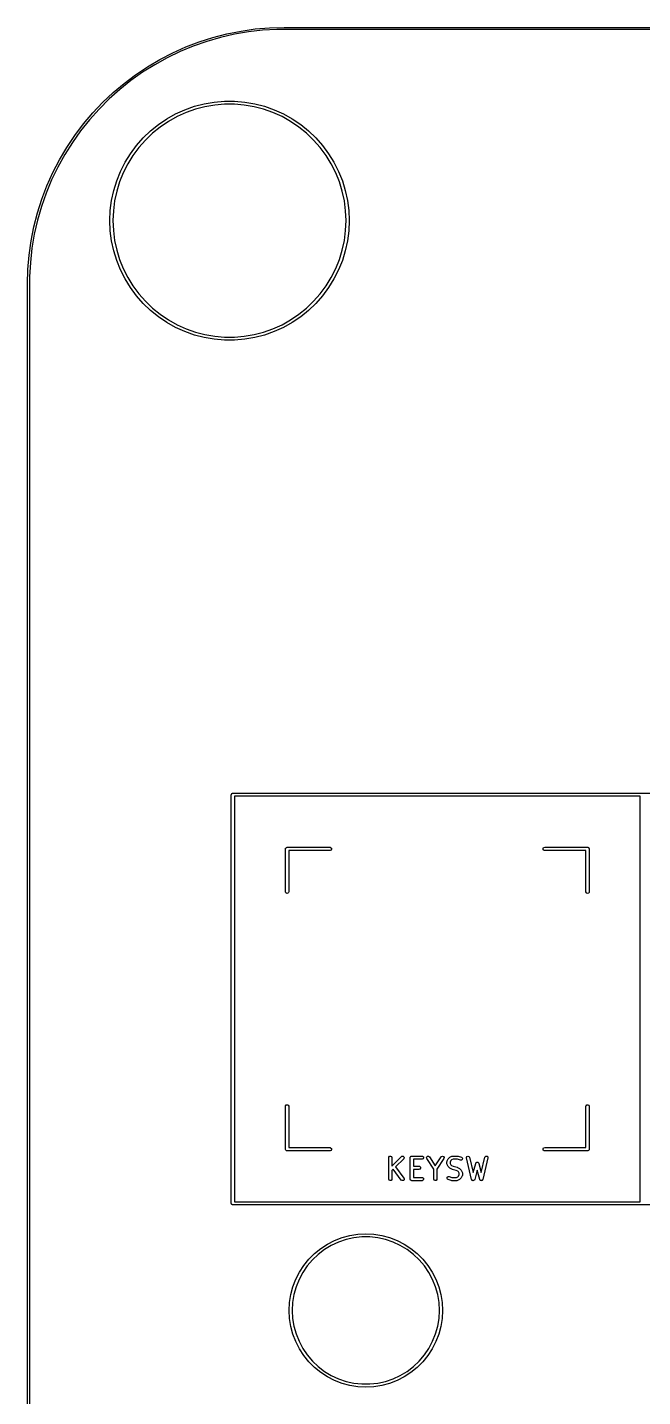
# Model space of a CAD drawing. Extents: x 382 to 810, y -162 to 0.
# Drawn here: x 381.7 to 410.4, y -63.7 to 0.1 of the extents above; entities that cross this region are included whole.
import ezdxf

# ---------------------------------------------------------------- set-up
doc = ezdxf.new("R2010")
doc.units = 0
doc.layers.add('BLACK', color=7, linetype='CONTINUOUS')

msp = doc.modelspace()

# ---------------------------------------------------------------- linework, layer by layer
at = {"layer": 'BLACK', "linetype": 'CONTINUOUS'}
for p, q in [((391.696, -0.0497), (392.361, 0.044)), ((392.361, 0.044), (393.029, 0.1004)), ((393.367, 0.0192), (392.702, -0.0181)), ((393.029, 0.1004), (393.699, 0.1192)), ((393.699, 0.0192), (393.367, 0.0192)), ((393.699, 0.1192), (393.699, 0.1193)), ((393.699, 0.1193), (480.02, 0.1193)), ((480.02, 0.0193), (393.699, 0.0193)), ((393.699, 0.0193), (393.699, 0.0192)), ((389.124, -0.7909), (389.75, -0.5517)), ((390.097, -0.5362), (389.469, -0.756)), ((389.75, -0.5517), (390.389, -0.3481)), ((390.737, -0.3521), (390.097, -0.5362)), ((390.389, -0.3481), (391.039, -0.1806)), ((391.385, -0.204), (390.737, -0.3521)), ((391.039, -0.1806), (391.696, -0.0497)), ((392.041, -0.0926), (391.385, -0.204)), ((392.702, -0.0181), (392.041, -0.0926)), ((387.916, -1.3726), (388.512, -1.0648)), ((388.855, -1.0106), (388.255, -1.2992)), ((388.512, -1.0648), (389.124, -0.7909)), ((389.469, -0.756), (388.855, -1.0106)), ((386.781, -2.086), (387.338, -1.7134)), ((387.673, -1.6211), (387.11, -1.975)), ((387.338, -1.7134), (387.916, -1.3726)), ((388.255, -1.2992), (387.673, -1.6211)), ((385.732, -2.9219), (386.245, -2.4892)), ((386.567, -2.36), (386.047, -2.7748)), ((386.245, -2.4892), (386.781, -2.086)), ((387.11, -1.975), (386.567, -2.36)), ((385.245, -3.3827), (385.732, -2.9219)), ((386.047, -2.7748), (385.551, -3.2182)), ((385.08, -3.6886), (384.637, -4.1847)), ((384.784, -3.87), (385.245, -3.3827)), ((385.551, -3.2182), (385.08, -3.6886)), ((388.65, -3.9119), (389.081, -3.717)), ((389.081, -3.717), (389.528, -3.5594)), ((389.57, -3.6981), (389.135, -3.8517)), ((389.528, -3.5594), (389.985, -3.4401)), ((390.016, -3.582), (389.57, -3.6981)), ((389.985, -3.4401), (390.452, -3.3601)), ((390.47, -3.5041), (390.016, -3.582)), ((390.452, -3.3601), (390.923, -3.32)), ((390.93, -3.465), (390.47, -3.5041)), ((390.923, -3.32), (391.397, -3.32)), ((391.39, -3.465), (390.93, -3.465)), ((391.85, -3.5041), (391.39, -3.465)), ((391.397, -3.32), (391.868, -3.3601)), ((392.304, -3.582), (391.85, -3.5041)), ((391.868, -3.3601), (392.335, -3.4401)), ((392.75, -3.6981), (392.304, -3.582)), ((392.335, -3.4401), (392.792, -3.5594)), ((393.185, -3.8517), (392.75, -3.6981)), ((392.792, -3.5594), (393.239, -3.717)), ((393.239, -3.717), (393.67, -3.9119)), ((383.948, -4.9183), (384.351, -4.3824)), ((384.637, -4.1847), (384.222, -4.7048)), ((384.351, -4.3824), (384.784, -3.87)), ((387.477, -4.705), (387.845, -4.4077)), ((387.845, -4.4077), (388.237, -4.1427)), ((388.313, -4.2663), (387.931, -4.5244)), ((388.237, -4.1427), (388.65, -3.9119)), ((388.715, -4.0415), (388.313, -4.2663)), ((389.135, -3.8517), (388.715, -4.0415)), ((393.605, -4.0415), (393.185, -3.8517)), ((394.007, -4.2663), (393.605, -4.0415)), ((393.67, -3.9119), (394.083, -4.1427)), ((394.389, -4.5244), (394.007, -4.2663)), ((394.083, -4.1427), (394.475, -4.4077)), ((394.475, -4.4077), (394.843, -4.705)), ((383.576, -5.4759), (383.948, -4.9183)), ((384.222, -4.7048), (383.837, -5.2474)), ((386.822, -5.3877), (387.135, -5.0324)), ((387.135, -5.0324), (387.477, -4.705)), ((387.573, -4.8139), (387.24, -5.1329)), ((387.931, -4.5244), (387.573, -4.8139)), ((394.747, -4.8139), (394.389, -4.5244)), ((395.08, -5.1329), (394.747, -4.8139)), ((394.843, -4.705), (395.185, -5.0324)), ((395.185, -5.0324), (395.498, -5.3877)), ((383.235, -6.0535), (383.576, -5.4759)), ((383.837, -5.2474), (383.483, -5.8108)), ((386.541, -5.7681), (386.822, -5.3877)), ((386.935, -5.4788), (386.661, -5.8494)), ((387.24, -5.1329), (386.935, -5.4788)), ((395.385, -5.4788), (395.08, -5.1329)), ((395.659, -5.8494), (395.385, -5.4788)), ((395.498, -5.3877), (395.779, -5.7681)), ((382.927, -6.6494), (383.235, -6.0535)), ((383.483, -5.8108), (383.161, -6.3931)), ((386.08, -6.5937), (386.293, -6.1711)), ((386.42, -6.2419), (386.212, -6.6534)), ((386.293, -6.1711), (386.541, -5.7681)), ((386.661, -5.8494), (386.42, -6.2419)), ((395.9, -6.2419), (395.659, -5.8494)), ((395.779, -5.7681), (396.027, -6.1711)), ((396.108, -6.6534), (395.9, -6.2419)), ((396.027, -6.1711), (396.24, -6.5937)), ((382.873, -6.9925), (382.618, -7.6071)), ((382.653, -7.2615), (382.927, -6.6494)), ((383.161, -6.3931), (382.873, -6.9925)), ((385.903, -7.0328), (386.08, -6.5937)), ((386.212, -6.6534), (386.04, -7.0811)), ((396.28, -7.0811), (396.108, -6.6534)), ((396.24, -6.5937), (396.417, -7.0328)), ((382.618, -7.6071), (382.398, -8.2351)), ((382.414, -7.8881), (382.653, -7.2615)), ((385.665, -7.9478), (385.765, -7.4852)), ((385.765, -7.4852), (385.903, -7.0328)), ((385.905, -7.5218), (385.808, -7.9723)), ((386.04, -7.0811), (385.905, -7.5218)), ((396.415, -7.5218), (396.28, -7.0811)), ((396.512, -7.9723), (396.415, -7.5218)), ((396.417, -7.0328), (396.555, -7.4852)), ((396.555, -7.4852), (396.655, -7.9478)), ((382.21, -8.5271), (382.414, -7.8881)), ((382.398, -8.2351), (382.214, -8.8744)), ((385.605, -8.4172), (385.665, -7.9478)), ((385.808, -7.9723), (385.75, -8.4295)), ((396.57, -8.4295), (396.512, -7.9723)), ((396.655, -7.9478), (396.715, -8.4172)), ((382.043, -9.1765), (382.21, -8.5271)), ((382.214, -8.8744), (382.066, -9.523)), ((385.585, -8.89), (385.605, -8.4172)), ((385.605, -9.3628), (385.585, -8.89)), ((385.75, -8.4295), (385.73, -8.89)), ((385.73, -8.89), (385.75, -9.3505)), ((396.59, -8.89), (396.57, -8.4295)), ((396.57, -9.3505), (396.59, -8.89)), ((396.715, -8.4172), (396.735, -8.89)), ((396.735, -8.89), (396.715, -9.3628)), ((381.912, -9.8343), (382.043, -9.1765)), ((382.066, -9.523), (381.955, -10.179)), ((385.665, -9.8322), (385.605, -9.3628)), ((385.75, -9.3505), (385.808, -9.8077)), ((396.512, -9.8077), (396.57, -9.3505)), ((396.715, -9.3628), (396.655, -9.8322)), ((381.818, -10.4983), (381.912, -9.8343)), ((381.955, -10.179), (381.88, -10.8401)), ((385.765, -10.2948), (385.665, -9.8322)), ((385.808, -9.8077), (385.905, -10.2582)), ((396.415, -10.2582), (396.512, -9.8077)), ((396.655, -9.8322), (396.555, -10.2948)), ((381.762, -11.1666), (381.818, -10.4983)), ((381.88, -10.8401), (381.843, -11.5043)), ((385.903, -10.7473), (385.765, -10.2948)), ((386.08, -11.1863), (385.903, -10.7473)), ((385.905, -10.2582), (386.04, -10.6989)), ((386.04, -10.6989), (386.212, -11.1266)), ((396.108, -11.1266), (396.28, -10.6989)), ((396.417, -10.7473), (396.24, -11.1863)), ((396.28, -10.6989), (396.415, -10.2582)), ((396.555, -10.2948), (396.417, -10.7473)), ((381.743, -11.837), (381.762, -11.1666)), ((386.293, -11.6089), (386.08, -11.1863)), ((386.212, -11.1266), (386.42, -11.5381)), ((395.9, -11.5381), (396.108, -11.1266)), ((396.24, -11.1863), (396.027, -11.6089)), ((381.743, -159.474), (381.743, -11.837)), ((381.843, -11.5043), (381.843, -11.837)), ((381.843, -11.837), (381.843, -159.474)), ((386.541, -12.0119), (386.293, -11.6089)), ((386.42, -11.5381), (386.661, -11.9306)), ((386.822, -12.3923), (386.541, -12.0119)), ((386.661, -11.9306), (386.935, -12.3012)), ((395.385, -12.3012), (395.659, -11.9306)), ((395.779, -12.0119), (395.498, -12.3923)), ((395.659, -11.9306), (395.9, -11.5381)), ((396.027, -11.6089), (395.779, -12.0119)), ((387.135, -12.7476), (386.822, -12.3923)), ((386.935, -12.3012), (387.24, -12.6472)), ((387.477, -13.075), (387.135, -12.7476)), ((387.24, -12.6472), (387.573, -12.9661)), ((394.747, -12.9661), (395.08, -12.6472)), ((395.185, -12.7476), (394.843, -13.075)), ((395.08, -12.6472), (395.385, -12.3012)), ((395.498, -12.3923), (395.185, -12.7476)), ((387.845, -13.3723), (387.477, -13.075)), ((387.573, -12.9661), (387.931, -13.2556)), ((388.237, -13.6373), (387.845, -13.3723)), ((387.931, -13.2556), (388.313, -13.5137)), ((394.007, -13.5137), (394.389, -13.2556)), ((394.475, -13.3723), (394.083, -13.6373)), ((394.389, -13.2556), (394.747, -12.9661)), ((394.843, -13.075), (394.475, -13.3723)), ((388.65, -13.8681), (388.237, -13.6373)), ((388.313, -13.5137), (388.715, -13.7385)), ((389.081, -14.063), (388.65, -13.8681)), ((388.715, -13.7385), (389.135, -13.9283)), ((389.135, -13.9283), (389.57, -14.0819)), ((392.75, -14.0819), (393.185, -13.9283)), ((393.185, -13.9283), (393.605, -13.7385)), ((393.67, -13.8681), (393.239, -14.063)), ((393.605, -13.7385), (394.007, -13.5137)), ((394.083, -13.6373), (393.67, -13.8681)), ((389.528, -14.2206), (389.081, -14.063)), ((389.985, -14.3399), (389.528, -14.2206)), ((389.57, -14.0819), (390.016, -14.198)), ((390.452, -14.4198), (389.985, -14.3399)), ((390.016, -14.198), (390.47, -14.2759)), ((390.923, -14.46), (390.452, -14.4198)), ((390.47, -14.2759), (390.93, -14.315)), ((391.397, -14.46), (390.923, -14.46)), ((390.93, -14.315), (391.39, -14.315)), ((391.39, -14.315), (391.85, -14.2759)), ((391.868, -14.4198), (391.397, -14.46)), ((391.85, -14.2759), (392.304, -14.198)), ((392.335, -14.3399), (391.868, -14.4198)), ((392.304, -14.198), (392.75, -14.0819)), ((392.792, -14.2206), (392.335, -14.3399)), ((393.239, -14.063), (392.792, -14.2206)), ((391.243, -35.6495), (391.245, -35.6398)), ((391.243, -54.6995), (391.243, -35.6495)), ((391.244, -35.6365), (391.246, -35.6336)), ((391.245, -35.6398), (391.244, -35.6365)), ((391.246, -35.6336), (391.247, -35.6239)), ((391.247, -35.6239), (391.26, -35.6089)), ((391.26, -35.6089), (391.27, -35.5921)), ((391.27, -35.5921), (391.276, -35.5897)), ((391.276, -35.5897), (391.28, -35.5846)), ((391.28, -35.5846), (391.3, -35.5812)), ((391.3, -35.5812), (391.318, -35.5745)), ((391.318, -35.5745), (410.368, -35.5745)), ((391.393, -35.7245), (391.393, -54.6245)), ((410.293, -35.7245), (391.393, -35.7245)), ((410.293, -54.6245), (410.293, -35.7245)), ((410.368, -35.5745), (410.368, -35.5745)), ((410.368, -35.5745), (410.368, -35.5745)), ((410.368, -35.5745), (429.343, -35.5745)), ((393.768, -38.1745), (393.77, -38.1648)), ((393.768, -40.1745), (393.768, -38.1745)), ((393.769, -38.1615), (393.771, -38.1586)), ((393.77, -38.1648), (393.769, -38.1615)), ((393.771, -38.1586), (393.772, -38.1489)), ((393.772, -38.1489), (393.785, -38.1339)), ((393.785, -38.1339), (393.795, -38.1171)), ((393.795, -38.1171), (393.801, -38.1147)), ((393.801, -38.1147), (393.805, -38.1096)), ((393.805, -38.1096), (393.825, -38.1062)), ((393.825, -38.1062), (393.843, -38.0995)), ((393.843, -38.0995), (395.843, -38.0995)), ((395.843, -38.2495), (393.918, -38.2495)), ((393.918, -38.2495), (393.918, -40.1745)), ((395.843, -38.0995), (395.869, -38.104)), ((395.891, -38.232), (395.843, -38.2495)), ((395.869, -38.104), (395.908, -38.137)), ((395.917, -38.1875), (395.891, -38.232)), ((395.908, -38.137), (395.917, -38.1875)), ((405.769, -38.1615), (405.795, -38.1171)), ((405.778, -38.212), (405.769, -38.1615)), ((405.817, -38.245), (405.778, -38.212)), ((405.795, -38.1171), (405.843, -38.0995)), ((405.843, -38.2495), (405.817, -38.245)), ((405.843, -38.0995), (407.843, -38.0995)), ((407.768, -38.2495), (405.843, -38.2495)), ((407.768, -40.1745), (407.768, -38.2495)), ((407.843, -38.0995), (407.853, -38.1012)), ((407.853, -38.1012), (407.856, -38.1006)), ((407.856, -38.1006), (407.859, -38.1023)), ((407.859, -38.1023), (407.869, -38.104)), ((407.869, -38.104), (407.883, -38.1166)), ((407.883, -38.1166), (407.9, -38.1263)), ((407.9, -38.1263), (407.903, -38.1327)), ((407.903, -38.1327), (407.908, -38.137)), ((407.908, -38.137), (407.911, -38.1562)), ((407.911, -38.1562), (407.918, -38.1745)), ((407.918, -38.1745), (407.918, -40.1745)), ((393.785, -40.2227), (393.768, -40.1745)), ((393.913, -40.2002), (393.88, -40.2395)), ((393.918, -40.1745), (393.913, -40.2002)), ((407.785, -40.2227), (407.768, -40.1745)), ((407.913, -40.2002), (407.88, -40.2395)), ((407.918, -40.1745), (407.913, -40.2002)), ((393.83, -40.2484), (393.785, -40.2227)), ((393.88, -40.2395), (393.83, -40.2484)), ((407.83, -40.2484), (407.785, -40.2227)), ((407.88, -40.2395), (407.83, -40.2484)), ((393.768, -50.1745), (393.772, -50.1489)), ((393.768, -52.1745), (393.768, -50.1745)), ((393.772, -50.1489), (393.805, -50.1096)), ((393.805, -50.1096), (393.856, -50.1006)), ((393.856, -50.1006), (393.9, -50.1263)), ((393.9, -50.1263), (393.918, -50.1745)), ((393.918, -50.1745), (393.918, -52.0995)), ((407.768, -50.1745), (407.772, -50.1489)), ((407.768, -52.0995), (407.768, -50.1745)), ((407.772, -50.1489), (407.805, -50.1096)), ((407.805, -50.1096), (407.856, -50.1006)), ((407.856, -50.1006), (407.9, -50.1263)), ((407.9, -50.1263), (407.918, -50.1745)), ((407.918, -50.1745), (407.918, -52.1745)), ((393.775, -52.1928), (393.768, -52.1745)), ((393.778, -52.212), (393.775, -52.1928)), ((393.783, -52.2164), (393.778, -52.212)), ((393.785, -52.2227), (393.783, -52.2164)), ((393.802, -52.2325), (393.785, -52.2227)), ((393.817, -52.245), (393.802, -52.2325)), ((393.827, -52.2467), (393.817, -52.245)), ((393.83, -52.2484), (393.827, -52.2467)), ((393.833, -52.2478), (393.83, -52.2484)), ((393.843, -52.2495), (393.833, -52.2478)), ((395.843, -52.2495), (393.843, -52.2495)), ((393.918, -52.0995), (395.843, -52.0995)), ((395.843, -52.0995), (395.869, -52.104)), ((395.891, -52.232), (395.843, -52.2495)), ((395.869, -52.104), (395.908, -52.137)), ((395.917, -52.1875), (395.891, -52.232)), ((395.908, -52.137), (395.917, -52.1875)), ((405.769, -52.1615), (405.795, -52.1171)), ((405.778, -52.212), (405.769, -52.1615)), ((405.817, -52.245), (405.778, -52.212)), ((405.795, -52.1171), (405.843, -52.0995)), ((405.843, -52.2495), (405.817, -52.245)), ((405.843, -52.0995), (407.768, -52.0995)), ((407.843, -52.2495), (405.843, -52.2495)), ((407.861, -52.2428), (407.843, -52.2495)), ((407.88, -52.2395), (407.861, -52.2428)), ((407.885, -52.2343), (407.88, -52.2395)), ((407.891, -52.232), (407.885, -52.2343)), ((407.901, -52.2151), (407.891, -52.232)), ((407.913, -52.2002), (407.901, -52.2151)), ((407.915, -52.1904), (407.913, -52.2002)), ((407.917, -52.1875), (407.915, -52.1904)), ((407.918, -52.1745), (407.916, -52.1842)), ((407.916, -52.1842), (407.917, -52.1875)), ((398.577, -52.5668), (398.582, -52.5412)), ((398.577, -53.5668), (398.577, -52.5668)), ((398.582, -52.5412), (398.615, -52.5019)), ((398.615, -52.5019), (398.665, -52.493)), ((398.665, -52.493), (398.71, -52.5186)), ((398.71, -52.5186), (398.727, -52.5668)), ((398.727, -52.9572), (399.171, -52.5138)), ((398.727, -52.5668), (398.727, -52.9572)), ((399.277, -52.6199), (398.894, -53.0024)), ((399.171, -52.5138), (399.192, -52.4989)), ((399.192, -52.4989), (399.243, -52.4944)), ((399.243, -52.4944), (399.285, -52.5238)), ((399.299, -52.5734), (399.277, -52.6199)), ((399.285, -52.5238), (399.299, -52.5734)), ((399.577, -52.5668), (399.579, -52.5571)), ((399.577, -53.5668), (399.577, -52.5668)), ((399.579, -52.5538), (399.58, -52.5509)), ((399.579, -52.5571), (399.579, -52.5538)), ((399.58, -52.5509), (399.582, -52.5412)), ((399.582, -52.5412), (399.594, -52.5262)), ((399.594, -52.5262), (399.604, -52.5094)), ((399.604, -52.5094), (399.611, -52.5071)), ((399.611, -52.5071), (399.615, -52.5019)), ((399.615, -52.5019), (399.634, -52.4985)), ((399.634, -52.4985), (399.652, -52.4918)), ((399.652, -52.4918), (400.129, -52.4918)), ((400.129, -52.6418), (399.727, -52.6418)), ((399.727, -52.6418), (399.727, -52.968)), ((399.727, -52.968), (399.986, -52.968)), ((399.986, -52.968), (400.011, -52.9725)), ((400.011, -52.9725), (400.051, -53.0055)), ((400.129, -52.4918), (400.154, -52.4963)), ((400.177, -52.6243), (400.129, -52.6418)), ((400.154, -52.4963), (400.194, -52.5293)), ((400.202, -52.5798), (400.177, -52.6243)), ((400.194, -52.5293), (400.202, -52.5798)), ((400.341, -52.583), (400.348, -52.5322)), ((400.351, -52.6071), (400.341, -52.583)), ((400.348, -52.5322), (400.386, -52.4975)), ((400.673, -53.1125), (400.351, -52.6071)), ((400.386, -52.4975), (400.437, -52.4953)), ((400.437, -52.4953), (400.478, -52.5266)), ((400.478, -52.5266), (400.748, -52.9509)), ((400.748, -52.9509), (401.018, -52.5266)), ((401.144, -52.6071), (400.823, -53.1125)), ((401.018, -52.5266), (401.035, -52.5073)), ((401.035, -52.5073), (401.084, -52.4919)), ((401.084, -52.4919), (401.132, -52.5115)), ((401.132, -52.5115), (401.155, -52.557)), ((401.155, -52.557), (401.144, -52.6071)), ((401.292, -52.7573), (401.296, -52.7316)), ((401.292, -52.8525), (401.292, -52.7573)), ((401.293, -52.8568), (401.292, -52.8525)), ((401.292, -52.8611), (401.293, -52.8568)), ((401.3, -52.8861), (401.292, -52.8611)), ((401.296, -52.7316), (401.299, -52.7282)), ((401.299, -52.7282), (401.3, -52.7238)), ((401.3, -52.7238), (401.347, -52.6285)), ((401.347, -52.9813), (401.3, -52.8861)), ((401.347, -52.6285), (401.361, -52.6105)), ((401.361, -52.609), (401.409, -52.5614)), ((401.361, -52.6105), (401.361, -52.609)), ((401.409, -52.5614), (401.427, -52.5486)), ((401.427, -52.5486), (401.428, -52.5474)), ((401.428, -52.5474), (401.524, -52.4997)), ((401.476, -52.7065), (401.442, -52.775)), ((401.442, -52.775), (401.442, -52.8348)), ((401.442, -52.8348), (401.476, -52.9033)), ((401.506, -52.6761), (401.476, -52.7065)), ((401.476, -52.9033), (401.506, -52.9338)), ((401.575, -52.6418), (401.506, -52.6761)), ((401.506, -52.9338), (401.583, -52.9722)), ((401.524, -52.4997), (401.549, -52.4923)), ((401.549, -52.4923), (401.553, -52.4934)), ((401.553, -52.4934), (401.557, -52.4918)), ((401.557, -52.4918), (401.795, -52.4918)), ((401.783, -52.6418), (401.575, -52.6418)), ((401.583, -52.9722), (401.766, -53.0179)), ((401.914, -52.6856), (401.783, -52.6418)), ((401.795, -52.4918), (401.817, -52.4957)), ((401.817, -52.4957), (401.819, -52.4957)), ((401.819, -52.4957), (401.962, -52.5433)), ((401.966, -52.6842), (401.914, -52.6856)), ((401.962, -52.5433), (401.985, -52.5557)), ((402.004, -52.6502), (401.966, -52.6842)), ((401.985, -52.5557), (402.012, -52.5994)), ((402.012, -52.5994), (402.004, -52.6502)), ((402.197, -52.5582), (402.22, -52.5123)), ((402.199, -52.5842), (402.197, -52.5582)), ((402.437, -53.5842), (402.199, -52.5842)), ((402.22, -52.5123), (402.267, -52.492)), ((402.267, -52.492), (402.316, -52.5066)), ((402.316, -52.5066), (402.344, -52.5495)), ((402.344, -52.5495), (402.514, -53.2603)), ((402.514, -53.2603), (402.628, -52.8332)), ((402.628, -52.8332), (402.639, -52.8096)), ((402.639, -52.8096), (402.644, -52.8057)), ((402.644, -52.8057), (402.647, -52.7994)), ((402.647, -52.7994), (402.665, -52.7913)), ((402.665, -52.7913), (402.681, -52.7801)), ((402.681, -52.7801), (402.687, -52.7807)), ((402.687, -52.7807), (402.694, -52.7778)), ((402.694, -52.7778), (402.712, -52.7829)), ((402.712, -52.7829), (402.732, -52.7845)), ((402.732, -52.7845), (402.737, -52.7894)), ((402.737, -52.7894), (402.743, -52.7912)), ((402.743, -52.7912), (402.754, -52.8071)), ((402.754, -52.8071), (402.768, -52.8208)), ((402.768, -52.8208), (402.769, -52.8276)), ((402.769, -52.8276), (402.773, -52.8332)), ((402.773, -52.8332), (402.886, -53.2603)), ((402.886, -53.2603), (403.056, -52.5495)), ((403.202, -52.5842), (402.963, -53.5842)), ((403.056, -52.5495), (403.066, -52.5255)), ((403.066, -52.5255), (403.107, -52.495)), ((403.107, -52.495), (403.158, -52.498)), ((403.158, -52.498), (403.196, -52.5332)), ((403.196, -52.5332), (403.202, -52.5842)), ((398.595, -53.615), (398.577, -53.5668)), ((398.723, -53.5925), (398.69, -53.6318)), ((398.727, -53.5668), (398.723, -53.5925)), ((398.787, -53.1096), (398.727, -53.1693)), ((398.727, -53.1693), (398.727, -53.5668)), ((399.164, -53.6118), (398.787, -53.1096)), ((398.894, -53.0024), (399.284, -53.5218)), ((399.207, -53.6399), (399.164, -53.6118)), ((399.293, -53.5963), (399.258, -53.6337)), ((399.284, -53.5218), (399.296, -53.5451)), ((399.296, -53.5451), (399.293, -53.5963)), ((399.584, -53.5851), (399.577, -53.5668)), ((399.587, -53.6043), (399.584, -53.5851)), ((399.593, -53.6087), (399.587, -53.6043)), ((399.595, -53.615), (399.593, -53.6087)), ((399.986, -53.118), (399.727, -53.118)), ((399.727, -53.118), (399.727, -53.4918)), ((399.727, -53.4918), (400.129, -53.4918)), ((400.034, -53.1005), (399.986, -53.118)), ((400.06, -53.056), (400.034, -53.1005)), ((400.051, -53.0055), (400.06, -53.056)), ((400.129, -53.4918), (400.154, -53.4963)), ((400.154, -53.4963), (400.194, -53.5293)), ((400.202, -53.5798), (400.177, -53.6243)), ((400.194, -53.5293), (400.202, -53.5798)), ((400.673, -53.5668), (400.673, -53.1125)), ((400.69, -53.615), (400.673, -53.5668)), ((400.818, -53.5925), (400.785, -53.6318)), ((400.823, -53.5668), (400.818, -53.5925)), ((400.823, -53.1125), (400.823, -53.5668)), ((401.293, -53.5342), (401.301, -53.4835)), ((401.32, -53.578), (401.293, -53.5342)), ((401.301, -53.4835), (401.339, -53.4495)), ((401.343, -53.5904), (401.32, -53.578)), ((401.339, -53.4495), (401.39, -53.4481)), ((401.486, -53.638), (401.343, -53.5904)), ((401.348, -52.9824), (401.347, -52.9813)), ((401.361, -53.0008), (401.348, -52.9824)), ((401.409, -53.0484), (401.361, -53.0008)), ((401.39, -53.4481), (401.522, -53.4918)), ((401.41, -53.0491), (401.409, -53.0484)), ((401.428, -53.0625), (401.41, -53.0491)), ((401.524, -53.1101), (401.428, -53.0625)), ((401.522, -53.4918), (401.73, -53.4918)), ((401.527, -53.1105), (401.524, -53.1101)), ((401.539, -53.1158), (401.527, -53.1105)), ((401.721, -53.1614), (401.539, -53.1158)), ((401.798, -53.1999), (401.721, -53.1614)), ((401.73, -53.4918), (401.798, -53.4576)), ((401.766, -53.0179), (401.778, -53.0231)), ((401.778, -53.0231), (401.781, -53.0236)), ((401.781, -53.0236), (401.876, -53.0712)), ((401.876, -53.5863), (401.781, -53.6339)), ((401.829, -53.2303), (401.798, -53.1999)), ((401.798, -53.4576), (401.829, -53.4272)), ((401.863, -53.2988), (401.829, -53.2303)), ((401.829, -53.4272), (401.863, -53.3586)), ((401.863, -53.3586), (401.863, -53.2988)), ((401.876, -53.0712), (401.894, -53.0845)), ((401.878, -53.5851), (401.876, -53.5863)), ((401.896, -53.5722), (401.878, -53.5851)), ((401.894, -53.0845), (401.896, -53.0852)), ((401.896, -53.0852), (401.944, -53.1328)), ((401.944, -53.5246), (401.896, -53.5722)), ((401.944, -53.1328), (401.956, -53.1512)), ((401.958, -53.5051), (401.944, -53.5231)), ((401.944, -53.5231), (401.944, -53.5246)), ((401.956, -53.1512), (401.958, -53.1523)), ((401.958, -53.1523), (402.005, -53.2476)), ((402.005, -53.4099), (401.958, -53.5051)), ((402.005, -53.2476), (402.013, -53.2725)), ((402.006, -53.4054), (402.005, -53.4099)), ((402.009, -53.402), (402.006, -53.4054)), ((402.013, -53.3763), (402.009, -53.402)), ((402.013, -53.2725), (402.012, -53.2769)), ((402.012, -53.2769), (402.013, -53.2811)), ((402.013, -53.2811), (402.013, -53.3763)), ((402.441, -53.5908), (402.437, -53.5842)), ((402.442, -53.5986), (402.441, -53.5908)), ((402.455, -53.6116), (402.442, -53.5986)), ((402.465, -53.627), (402.455, -53.6116)), ((402.571, -53.6098), (402.565, -53.6143)), ((402.582, -53.5861), (402.571, -53.6098)), ((402.7, -53.1436), (402.582, -53.5861)), ((402.818, -53.5861), (402.7, -53.1436)), ((402.823, -53.5926), (402.818, -53.5861)), ((402.823, -53.6004), (402.823, -53.5926)), ((402.837, -53.6131), (402.823, -53.6004)), ((402.847, -53.6282), (402.837, -53.6131)), ((402.947, -53.6128), (402.943, -53.6199)), ((402.953, -53.6081), (402.947, -53.6128)), ((402.963, -53.5842), (402.953, -53.6081)), ((398.639, -53.6407), (398.595, -53.615)), ((398.69, -53.6318), (398.639, -53.6407)), ((399.258, -53.6337), (399.207, -53.6399)), ((399.612, -53.6248), (399.595, -53.615)), ((399.627, -53.6373), (399.612, -53.6248)), ((399.637, -53.639), (399.627, -53.6373)), ((399.639, -53.6407), (399.637, -53.639)), ((399.643, -53.6401), (399.639, -53.6407)), ((399.652, -53.6418), (399.643, -53.6401)), ((400.129, -53.6418), (399.652, -53.6418)), ((400.177, -53.6243), (400.129, -53.6418)), ((400.735, -53.6407), (400.69, -53.615)), ((400.785, -53.6318), (400.735, -53.6407)), ((401.487, -53.6379), (401.486, -53.638)), ((401.51, -53.6418), (401.487, -53.6379)), ((401.748, -53.6418), (401.51, -53.6418)), ((401.752, -53.6403), (401.748, -53.6418)), ((401.756, -53.6413), (401.752, -53.6403)), ((401.781, -53.6339), (401.756, -53.6413)), ((402.472, -53.6293), (402.465, -53.627)), ((402.478, -53.6348), (402.472, -53.6293)), ((402.496, -53.6364), (402.478, -53.6348)), ((402.514, -53.6417), (402.496, -53.6364)), ((402.521, -53.6386), (402.514, -53.6417)), ((402.529, -53.6392), (402.521, -53.6386)), ((402.544, -53.6286), (402.529, -53.6392)), ((402.561, -53.6213), (402.544, -53.6286)), ((402.565, -53.6143), (402.561, -53.6213)), ((402.855, -53.6303), (402.847, -53.6282)), ((402.861, -53.6357), (402.855, -53.6303)), ((402.879, -53.6368), (402.861, -53.6357)), ((402.897, -53.6415), (402.879, -53.6368)), ((402.904, -53.6382), (402.897, -53.6415)), ((402.912, -53.6387), (402.904, -53.6382)), ((402.927, -53.6277), (402.912, -53.6387)), ((402.943, -53.6199), (402.927, -53.6277)), ((391.25, -54.7178), (391.243, -54.6995)), ((391.253, -54.737), (391.25, -54.7178)), ((391.258, -54.7414), (391.253, -54.737)), ((391.26, -54.7477), (391.258, -54.7414)), ((391.277, -54.7575), (391.26, -54.7477)), ((391.292, -54.77), (391.277, -54.7575)), ((391.302, -54.7717), (391.292, -54.77)), ((391.305, -54.7734), (391.302, -54.7717)), ((391.308, -54.7728), (391.305, -54.7734)), ((391.318, -54.7745), (391.308, -54.7728)), ((410.368, -54.7745), (391.318, -54.7745)), ((391.393, -54.6245), (410.293, -54.6245)), ((429.418, -54.7745), (410.368, -54.7745)), ((410.368, -54.7745), (410.368, -54.7745)), ((410.368, -54.7745), (410.368, -54.7745)), ((396.767, -56.1931), (397.136, -56.1346)), ((397.136, -56.1346), (397.51, -56.115)), ((397.51, -56.115), (397.884, -56.1346)), ((397.884, -56.1346), (398.253, -56.1931)), ((395.118, -57.0333), (395.409, -56.7978)), ((395.409, -56.7978), (395.722, -56.594)), ((395.903, -56.6595), (395.585, -56.851)), ((395.722, -56.594), (396.056, -56.4241)), ((396.24, -56.5036), (395.903, -56.6595)), ((396.056, -56.4241), (396.405, -56.29)), ((396.592, -56.385), (396.24, -56.5036)), ((396.405, -56.29), (396.767, -56.1931)), ((396.955, -56.3052), (396.592, -56.385)), ((397.324, -56.265), (396.955, -56.3052)), ((397.696, -56.265), (397.324, -56.265)), ((398.065, -56.3052), (397.696, -56.265)), ((398.428, -56.385), (398.065, -56.3052)), ((398.253, -56.1931), (398.615, -56.29)), ((398.78, -56.5036), (398.428, -56.385)), ((398.615, -56.29), (398.964, -56.4241)), ((399.117, -56.6595), (398.78, -56.5036)), ((398.964, -56.4241), (399.297, -56.594)), ((399.435, -56.851), (399.117, -56.6595)), ((399.297, -56.594), (399.611, -56.7978)), ((399.611, -56.7978), (399.902, -57.0333)), ((394.618, -57.5887), (394.853, -57.2979)), ((395.02, -57.3312), (394.779, -57.6142)), ((394.853, -57.2979), (395.118, -57.0333)), ((395.289, -57.0758), (395.02, -57.3312)), ((395.585, -56.851), (395.289, -57.0758)), ((399.731, -57.0758), (399.435, -56.851)), ((400, -57.3312), (399.731, -57.0758)), ((399.902, -57.0333), (400.167, -57.2979)), ((400.241, -57.6142), (400, -57.3312)), ((400.167, -57.2979), (400.402, -57.5887)), ((394.244, -58.2359), (394.414, -57.9025)), ((394.571, -57.9216), (394.397, -58.2498)), ((394.414, -57.9025), (394.618, -57.5887)), ((394.779, -57.6142), (394.571, -57.9216)), ((400.449, -57.9216), (400.241, -57.6142)), ((400.402, -57.5887), (400.606, -57.9025)), ((400.623, -58.2498), (400.449, -57.9216)), ((400.606, -57.9025), (400.776, -58.2359)), ((394.013, -58.9467), (394.11, -58.5853)), ((394.11, -58.5853), (394.244, -58.2359)), ((394.26, -58.5948), (394.16, -58.9526)), ((394.397, -58.2498), (394.26, -58.5948)), ((400.76, -58.5948), (400.623, -58.2498)), ((400.86, -58.9526), (400.76, -58.5948)), ((400.776, -58.2359), (400.91, -58.5853)), ((400.91, -58.5853), (401.007, -58.9467)), ((393.935, -59.69), (393.955, -59.3163)), ((393.955, -59.3163), (394.013, -58.9467)), ((394.1, -59.3191), (394.08, -59.69)), ((394.16, -58.9526), (394.1, -59.3191)), ((400.92, -59.3191), (400.86, -58.9526)), ((400.94, -59.69), (400.92, -59.3191)), ((401.007, -58.9467), (401.065, -59.3163)), ((401.065, -59.3163), (401.085, -59.69)), ((393.955, -60.0637), (393.935, -59.69)), ((394.08, -59.69), (394.1, -60.0609)), ((400.92, -60.0609), (400.94, -59.69)), ((401.085, -59.69), (401.065, -60.0637)), ((394.013, -60.4333), (393.955, -60.0637)), ((394.11, -60.7947), (394.013, -60.4333)), ((394.1, -60.0609), (394.16, -60.4274)), ((394.16, -60.4274), (394.26, -60.7852)), ((400.76, -60.7852), (400.86, -60.4274)), ((400.86, -60.4274), (400.92, -60.0609)), ((401.007, -60.4333), (400.91, -60.7947)), ((401.065, -60.0637), (401.007, -60.4333)), ((394.244, -61.1441), (394.11, -60.7947)), ((394.414, -61.4775), (394.244, -61.1441)), ((394.26, -60.7852), (394.397, -61.1302)), ((394.397, -61.1302), (394.571, -61.4584)), ((400.449, -61.4584), (400.623, -61.1302)), ((400.776, -61.1441), (400.606, -61.4775)), ((400.623, -61.1302), (400.76, -60.7852)), ((400.91, -60.7947), (400.776, -61.1441)), ((394.618, -61.7913), (394.414, -61.4775)), ((394.571, -61.4584), (394.779, -61.7658)), ((394.853, -62.0821), (394.618, -61.7913)), ((394.779, -61.7658), (395.02, -62.0488)), ((400, -62.0488), (400.241, -61.7658)), ((400.402, -61.7913), (400.167, -62.0821)), ((400.241, -61.7658), (400.449, -61.4584)), ((400.606, -61.4775), (400.402, -61.7913)), ((395.118, -62.3467), (394.853, -62.0821)), ((395.02, -62.0488), (395.289, -62.3042)), ((395.409, -62.5822), (395.118, -62.3467)), ((395.289, -62.3042), (395.585, -62.529)), ((395.585, -62.529), (395.903, -62.7205)), ((399.117, -62.7205), (399.435, -62.529)), ((399.435, -62.529), (399.731, -62.3042)), ((399.902, -62.3467), (399.611, -62.5822)), ((399.731, -62.3042), (400, -62.0488)), ((400.167, -62.0821), (399.902, -62.3467)), ((395.722, -62.786), (395.409, -62.5822)), ((396.056, -62.9559), (395.722, -62.786)), ((395.903, -62.7205), (396.24, -62.8764)), ((396.405, -63.09), (396.056, -62.9559)), ((396.24, -62.8764), (396.592, -62.995)), ((396.767, -63.1869), (396.405, -63.09)), ((396.592, -62.995), (396.955, -63.0748)), ((397.136, -63.2454), (396.767, -63.1869)), ((396.955, -63.0748), (397.324, -63.115)), ((397.324, -63.115), (397.696, -63.115)), ((397.696, -63.115), (398.065, -63.0748)), ((398.253, -63.1869), (397.884, -63.2454)), ((398.065, -63.0748), (398.428, -62.995)), ((398.615, -63.09), (398.253, -63.1869)), ((398.428, -62.995), (398.78, -62.8764)), ((398.964, -62.9559), (398.615, -63.09)), ((398.78, -62.8764), (399.117, -62.7205)), ((399.297, -62.786), (398.964, -62.9559)), ((399.611, -62.5822), (399.297, -62.786)), ((397.51, -63.265), (397.136, -63.2454)), ((397.884, -63.2454), (397.51, -63.265))]:
    msp.add_line(p, q, dxfattribs=at)

doc.saveas('drawing.dxf')
